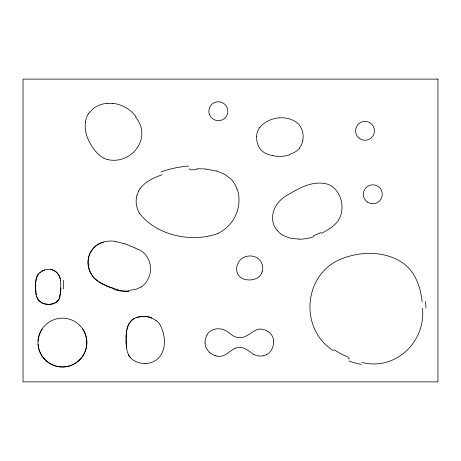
<?xml version="1.0" encoding="UTF-8"?>
<svg xmlns="http://www.w3.org/2000/svg" width="461" height="461" viewBox="0 0 461 461"><rect width="100%" height="100%" fill="white"/><g stroke="black" fill="none" stroke-linecap="round" stroke-linejoin="round"><path stroke-width="0.69" d="M130.071 322.239C126.521 327.252 126.141 333.683 126.084 339.607A75.091 74.832 87.6 0 0 126.32 345.808A53.643 53.522 88.3 0 0 126.591 347.969A53.574 53.384 83 0 1 126.36 345.802M60.379 294.135L60.829 287.941M60.812 288.419L60.564 292.303M256.662 136.243L256.679 139.009A21.068 20.687 84.9 0 0 257.273 142.668A18.227 17.852 83.6 0 0 259.618 148.171C262.413 152.666 267.755 154.758 272.774 155.559M35.67 282.87L35.641 290.401M35.618 283.792C35.624 278.945 37.151 273.523 41.876 271.224A15.242 15.161 -1.2 0 1 44.757 269.95L47.12 269.391A11.473 11.444 5.7 0 1 52.975 270.117C57.216 271.696 60.028 275.851 60.495 280.271M35.716 282.247L36.356 278.231L37.531 275.35A9.762 9.681 -8.5 0 1 38.626 273.84M85.446 122.056C84.219 130.567 87.221 139.13 91.86 146.177A57.867 57.844 49.5 0 0 93.583 148.673C96.833 153.156 100.947 157.397 106.324 159.195A18.175 18.048 38.1 0 0 107.707 159.581M302.865 140.749L301.586 144.673L299.402 148.177M136.975 195.355L138.628 191.073M262.217 271.546L262.073 272.019A11.243 11.099 85.4 0 1 261.652 273.102M206.989 335.049C210.153 328.618 218.681 327.396 224.72 330.139A16.538 16.504 -56.7 0 1 226.714 331.188C230.598 333.672 234.027 337.734 239.04 337.59C246.595 338.311 251.349 331.338 257.987 329.338A10.056 9.935 -83.7 0 1 259.652 329.096A11.894 11.75 -82.4 0 1 262.545 329.321A15.541 15.346 -79.1 0 1 268.054 331.597M41.876 329.356L42.118 328.987A24.416 24.41 0 0 0 38.038 341.123M88.541 113.608L93.26 108.542A24.946 24.352 -48.9 0 1 107.701 103.379M92.252 249.776C85.112 259.059 87.463 273.546 96.833 280.409M140.069 188.682C145.324 181.415 153.916 177.658 162.111 174.754M259.923 127.334C269.057 116.287 288.5 114.109 298.872 124.447A19.322 19.322 41.5 0 1 302.698 140.714M92.586 249.32C97.732 242.106 107.396 240.123 115.711 241.437M57.17 301.344L57.925 300.607A8.05 7.779 -17.4 0 0 59.411 298.261L59.918 296.757L59.521 298.037A8.039 7.987 -19.2 0 1 57.925 300.607L56.859 301.598M39.917 272.589L40.384 272.215M141.25 286.903L135.805 289.399L128.561 290.47M134.474 318.418L136.047 317.71A19.921 19.253 -76.1 0 1 141.475 316.58A19.892 19.218 -74.7 0 0 136.058 317.733M321.346 233.364C328.197 229.809 335.568 225.769 339.342 218.704C344.747 208.061 341.791 193.464 332.029 186.365A18.261 18.261 0 0 0 327.575 184.187C311.93 179.796 296.907 189.287 284.085 197.147C277.009 202.085 272.042 210.498 272.555 219.28A18.382 18.331 53.9 0 0 272.728 220.911A19.448 19.431 40.1 0 0 277.245 230.448M217.678 233.594C191.661 242.884 156.688 235.68 139.55 213.362M266.21 354.866L263.208 355.823M235.219 348.257C229.855 350.642 225.89 356.244 219.615 356.37A12.556 12.533 44.1 0 1 217.114 356.157M289.352 154.539L292.747 153.19A19.546 19.5 -79.2 0 0 299.517 148.281M313.699 236.677L309.129 238.026L303.666 238.959A42.867 42.475 13.2 0 1 299.673 239.155M188.843 169.193L190.554 169.049M141.475 316.534L144.039 316.488A25.413 24.629 79.1 0 1 146.598 316.707A25.413 24.64 79.9 0 0 144.039 316.477L142.328 316.488M41.311 302.589A12.937 12.793 3.2 0 0 43.271 303.442A16.233 16.112 0.4 0 0 49.258 304.335L50.191 304.26A12.706 12.689 0.7 0 0 56.882 301.627M130.532 357.822C137.827 365.089 151.26 365.613 158.538 358.053C167.061 349 165.234 334.317 159.806 324.181M107.701 103.316L112.801 103.564M197.008 168.72L206.084 168.991M145.071 363.493L145.682 363.481M299.673 239.184L290.424 238.204L283.694 235.698A23.004 22.992 39.6 0 1 279.723 232.984L277.217 230.465M361.776 362.375C395.377 371.168 425.941 341.745 422.524 308.184M217.114 356.163L215.408 355.742M117.1 289.312L118.154 289.537M107.701 159.592C131.834 165.038 152.77 137.274 135.528 117.071M216.301 170.812L224.801 174.367L230.857 179.006A25.096 25.067 12.5 0 1 235.986 186.521L237.236 189.949M114 288.528L107.776 286.402M124.188 243.535L135.033 247.897M349.559 358.969L348.234 358.468M151.162 317.86L151.767 318.084M107.574 286.321L106.992 286.085M107.125 286.137L99.806 282.489L94.557 278.386M106.779 285.993L101.506 283.486L97.231 280.72M137.522 249.09C149.22 253.412 153.836 268.175 148.096 278.83A20.134 19.523 -86.3 0 1 141.297 286.973M253.809 354.434C249.153 351.628 244.947 346.977 239.011 347.427A11.398 11.295 -72.8 0 0 235.219 348.262M36.598 296.446L38.568 300.324L41.807 302.814A13.553 13.536 3.1 0 0 43.276 303.424A16.337 16.319 1 0 0 49.258 304.323M40.608 302.139L38.384 300.094L36.943 297.466M268.066 331.58C271.736 333.85 274.001 338.132 273.632 342.448A16.175 15.807 -84.4 0 1 271.293 350.204L269.766 352.233A11.588 11.352 -89.2 0 1 269.23 352.774A11.346 11.139 87.9 0 1 266.204 354.861M333.545 350.763C298.647 329.05 303.321 273.454 341.906 258.713C361.528 250.928 385.794 250.922 403.473 263.438C415.534 272.267 420.674 287.445 422.126 301.776M156.106 320.441L158.544 322.596A14.522 14.251 75.4 0 1 159.788 324.192M209.357 352.302L206.384 348.51A11.508 11.508 0 0 1 205.687 346.851L205.036 343.036M93.848 277.643L94.2 278.023M44.014 358.618L43.536 358.053A24.416 24.41 0 0 1 38.044 344.165M93.174 276.871L93.508 277.263M92.851 276.467L89.734 271.108M58.714 274.946L59.279 276.012M128.44 354.676A12.51 12.366 72.9 0 0 130.561 357.799A12.499 12.343 72.5 0 1 128.44 354.676L127.34 351.806L126.602 347.969M59.406 276.295L59.734 277.13M89.411 270.279L88.184 265.104M36.759 296.953L36.154 294.619M59.832 277.418L60.23 278.865M35.543 287.929L35.56 288.638M82.225 328.301A24.398 24.393 5.8 0 1 77.604 361.683A24.398 24.393 5.8 0 1 44.037 358.595M151.721 318.211A19.679 18.705 58.4 0 1 156.037 320.556M126.406 345.796A75.108 74.774 83.2 0 1 126.118 339.607M126.078 338.651A47.247 47.097 82.3 0 1 126.781 330.047M126.982 329.183A20.774 20.589 88.7 0 1 129.126 323.409M35.935 294.654A37.664 37.064 46.4 0 1 35.416 288.638M35.699 287.929A63.14 62.362 35.9 0 1 35.727 284.397M53.96 270.578A11.542 11.49 9 0 1 58.766 274.917M60.443 280.276A44.717 44.135 33.1 0 1 60.708 287.929M60.195 293.87A24.37 23.742 -53.7 0 1 59.728 296.717M57.233 301.419A12.47 12.372 0.3 0 1 50.197 304.306M36.488 294.573A36.54 34.558 34.6 0 1 35.946 290.395M41.882 271.235A15.225 15.115 -2.9 0 1 44.757 269.956M50.358 269.408A11.467 11.433 5.3 0 1 52.975 270.117M63.572 280.213A42.683 40.199 51.7 0 1 63.336 288.909M60.109 294.124A23.839 22.249 -40.6 0 1 59.659 296.694M263.202 355.788A14.844 14.602 80.8 0 1 253.798 354.451M215.414 355.731A16.187 16.164 46.9 0 1 209.363 352.29M205.041 343.036A15.726 15.726 0 0 1 207.001 335.055M425.497 301.367A70.717 63.036 87.5 0 1 425.918 308.138M361.476 364.374A75.051 72.775 43.9 0 1 348.879 361.003M348.649 357.269A66.188 60.5 31.2 0 1 334.219 349.778M262.234 271.552A12.487 12.401 81.3 0 0 262.488 265.657L262.084 264.228A10.73 10.655 81.4 0 0 261.848 263.6C257.947 253.17 241.956 253.636 237.899 263.634A13.236 13.029 79.8 0 0 237.432 264.718A12.412 12.245 77.8 0 0 236.597 269.247L237.081 272.295A9.721 9.595 77.5 0 0 237.692 273.822L238.251 274.802A10.88 10.701 73.5 0 0 242.884 278.778L245.736 279.683L249.205 279.965A22.854 22.48 79.5 0 0 251.159 279.862L254.466 279.216L257.129 278.087A11.001 10.834 87.2 0 0 261.664 273.108M88.247 265.098A21.506 20.958 31.1 0 1 103.685 242.117M115.682 241.639A48.175 47.466 30.5 0 1 124.09 243.806M134.987 247.995A63.63 63.105 35.6 0 1 137.47 249.182M128.613 291.047A43.743 41.254 30.8 0 1 118.056 290.102M117.077 289.422A57.809 53.614 26.7 0 1 107.782 286.483M128.648 291.479A45.702 43.029 30.3 0 1 113.74 289.485M139.562 213.357A23.275 23.269 62.8 0 1 136.911 195.337M138.617 191.067A20.814 20.561 -88.2 0 1 140.063 188.676M160.981 171.89A107.54 103.201 13.3 0 1 188.514 166.075M190.647 169.953A112.415 107.131 7 0 1 197.043 169.631M206.061 169.325A54.738 53.908 13.2 0 1 216.232 171.071M237.571 189.851A37.076 37.041 -1 0 1 217.661 233.531M112.83 103.322A34.454 33.866 -69.6 0 1 136.035 116.685M85.475 122.056A21.079 21.073 82.9 0 1 88.483 113.573M256.57 136.237A16.556 16.244 85 0 1 259.848 127.276M289.473 154.994A35.704 34.782 -42.9 0 1 272.751 155.668M320.862 232.505A64.747 59.988 -7.8 0 1 313.336 235.778M437.95 79.119L23.05 79.119L23.05 381.881L437.95 381.881L437.95 79.119M49.782 363.452A24.41 24.41 0 0 0 86.818 343.059A24.41 24.41 0 0 0 50.635 321.184A24.41 24.41 0 0 0 49.782 363.452M134.456 318.39A13.035 12.678 -81 0 0 130.031 322.21A13.012 12.66 -80 0 1 134.456 318.384M151.196 317.744A24.076 23.229 69.8 0 0 146.604 316.638A24.076 23.24 70.2 0 1 151.196 317.744M209.473 114.616A9.514 9.462 36 0 0 225.729 117.186A9.514 9.462 36 0 0 219.759 101.858A9.514 9.462 36 0 0 209.473 114.616M359.989 138.813A9.45 9.45 0 0 0 374.465 131.172A9.45 9.45 0 0 0 360.611 122.459A9.45 9.45 0 0 0 359.989 138.813M367.717 202.252A9.474 9.474 0 0 0 382.29 194.698A9.474 9.474 0 0 0 368.46 185.858A9.474 9.474 0 0 0 367.717 202.252"/></g></svg>
